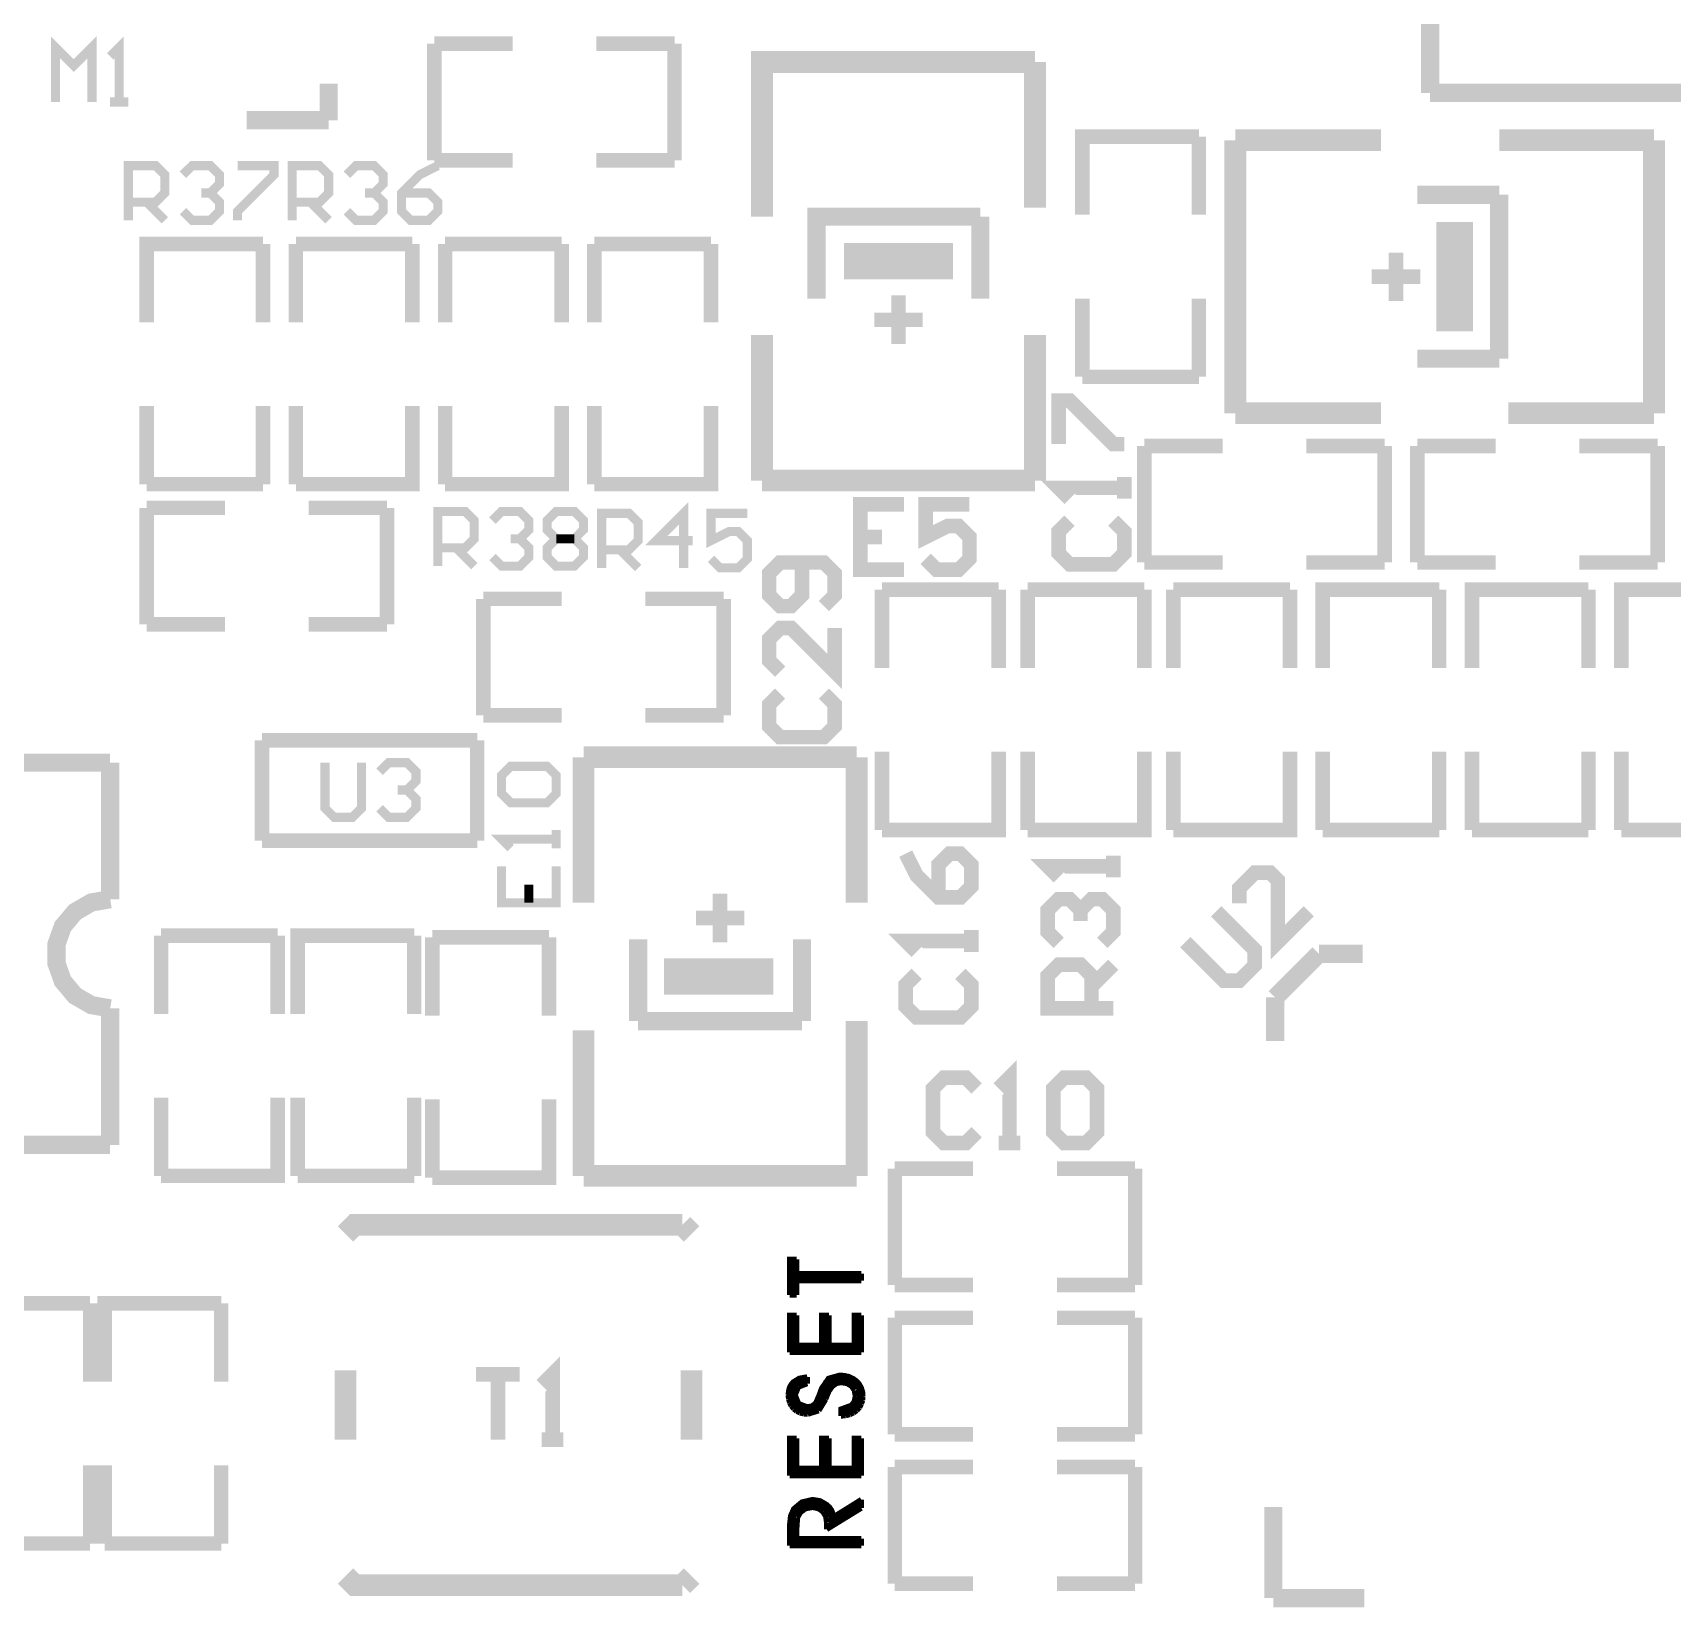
# Model space of a CAD drawing. Extents: x -0.81 to 1.58, y -0.19 to 3.
# Drawn here: x 0.053 to 0.953, y 1.553 to 2.418 of the extents above; entities that cross this region are included whole.
import ezdxf

# ---------------------------------------------------------------- set-up
doc = ezdxf.new("R2010")
doc.units = 0
doc.layers.get('0').update_dxf_attribs({"linetype": 'CONTINUOUS'})
doc.layers.add('MIKROMEDIAFORPIC32_V110_GTO', color=11, linetype='CONTINUOUS')

# ---------------------------------------------------------------- blocks, each defined once
blk = doc.blocks.new('RECTANGLE_74')
blk.add_solid([(0.03, 0.01), (0.03, -0.01), (-0.03, 0.01), (-0.03, -0.01)])
blk = doc.blocks.new('RECTANGLE_75')
blk.add_solid([(0.01, 0.03), (0.01, -0.03), (-0.01, 0.03), (-0.01, -0.03)])

msp = doc.modelspace()

# ---------------------------------------------------------------- linework, layer by layer
at = {"layer": 'MIKROMEDIAFORPIC32_V110_GTO'}
for points, const_width in [([(0.82, 2.385), (0.82, 2.87)], 0.01), ([(0.065, 2.38), (0.065, 2.41), (0.075, 2.4), (0.085, 2.41), (0.085, 2.38)], 0.005), ([(0.095, 2.38), (0.105, 2.38), (0.1, 2.38), (0.1, 2.41), (0.095, 2.405)], 0.005), ([(0.273, 2.412), (0.316, 2.412)], 0.008), ([(0.273, 2.348), (0.273, 2.412)], 0.008), ([(0.362, 2.412), (0.405, 2.412)], 0.008), ([(0.405, 2.348), (0.405, 2.412)], 0.008), ([(0.453, 2.317), (0.453, 2.402), (0.603, 2.402)], 0.012), ([(0.603, 2.402), (0.603, 2.322)], 0.012), ([(0.215, 2.37), (0.215, 2.39)], 0.01), ([(0.82, 2.385), (1.19, 2.385)], 0.01), ([(0.17, 2.37), (0.215, 2.37)], 0.01), ([(0.629, 2.318), (0.629, 2.361), (0.693, 2.361)], 0.008), ([(0.693, 2.318), (0.693, 2.361)], 0.008), ([(0.713, 2.359), (0.793, 2.359)], 0.012), ([(0.713, 2.209), (0.713, 2.359)], 0.012), ([(0.858, 2.359), (0.943, 2.359)], 0.012), ([(0.943, 2.209), (0.943, 2.359)], 0.012), ([(0.273, 2.348), (0.316, 2.348)], 0.008), ([(0.362, 2.348), (0.405, 2.348)], 0.008), ([(0.105, 2.315), (0.105, 2.345), (0.12, 2.345), (0.125, 2.34), (0.125, 2.33), (0.12, 2.325), (0.105, 2.325)], 0.005), ([(0.135, 2.34), (0.14, 2.345), (0.15, 2.345), (0.155, 2.34), (0.155, 2.335), (0.15, 2.33), (0.145, 2.33), (0.15, 2.33), (0.155, 2.325), (0.155, 2.32), (0.15, 2.315), (0.14, 2.315), (0.135, 2.32)], 0.005), ([(0.165, 2.345), (0.185, 2.345), (0.185, 2.34), (0.165, 2.32), (0.165, 2.315)], 0.005), ([(0.195, 2.315), (0.195, 2.345), (0.21, 2.345), (0.215, 2.34), (0.215, 2.33), (0.21, 2.325), (0.195, 2.325)], 0.005), ([(0.225, 2.34), (0.23, 2.345), (0.24, 2.345), (0.245, 2.34), (0.245, 2.335), (0.24, 2.33), (0.235, 2.33), (0.24, 2.33), (0.245, 2.325), (0.245, 2.32), (0.24, 2.315), (0.23, 2.315), (0.225, 2.32)], 0.005), ([(0.275, 2.345), (0.265, 2.34), (0.255, 2.33), (0.255, 2.32), (0.26, 2.315), (0.27, 2.315), (0.275, 2.32), (0.275, 2.325), (0.27, 2.33), (0.255, 2.33)], 0.005), ([(0.813, 2.329), (0.858, 2.329)], 0.01), ([(0.858, 2.329), (0.858, 2.239)], 0.01), ([(0.115, 2.325), (0.125, 2.315)], 0.005), ([(0.205, 2.325), (0.215, 2.315)], 0.005), ([(0.483, 2.272), (0.483, 2.317), (0.573, 2.317)], 0.01), ([(0.573, 2.272), (0.573, 2.317)], 0.01), ([(0.115, 2.259), (0.115, 2.302), (0.179, 2.302)], 0.008), ([(0.179, 2.259), (0.179, 2.302)], 0.008), ([(0.197, 2.302), (0.261, 2.302)], 0.008), ([(0.197, 2.259), (0.197, 2.302)], 0.008), ([(0.261, 2.259), (0.261, 2.302)], 0.008), ([(0.279, 2.302), (0.343, 2.302)], 0.008), ([(0.279, 2.259), (0.279, 2.302)], 0.008), ([(0.343, 2.259), (0.343, 2.302)], 0.008), ([(0.361, 2.302), (0.425, 2.302)], 0.008), ([(0.361, 2.259), (0.361, 2.302)], 0.008), ([(0.425, 2.259), (0.425, 2.302)], 0.008), ([(0.8013, 2.2973), (0.8013, 2.2707)], 0.008), ([(0.788, 2.284), (0.8147, 2.284)], 0.008), ([(0.528, 2.247), (0.528, 2.2737)], 0.008), ([(0.629, 2.229), (0.629, 2.272)], 0.008), ([(0.693, 2.229), (0.693, 2.272)], 0.008), ([(0.5147, 2.2603), (0.5413, 2.2603)], 0.008), ([(0.453, 2.172), (0.453, 2.252)], 0.012), ([(0.603, 2.172), (0.603, 2.252)], 0.012), ([(0.813, 2.239), (0.858, 2.239)], 0.01), ([(0.629, 2.229), (0.693, 2.229)], 0.008), ([(0.115, 2.17), (0.115, 2.213)], 0.008), ([(0.179, 2.17), (0.179, 2.213)], 0.008), ([(0.197, 2.17), (0.261, 2.17), (0.261, 2.213)], 0.008), ([(0.197, 2.17), (0.197, 2.213)], 0.008), ([(0.279, 2.17), (0.343, 2.17), (0.343, 2.213)], 0.008), ([(0.279, 2.17), (0.279, 2.213)], 0.008), ([(0.361, 2.17), (0.425, 2.17), (0.425, 2.213)], 0.008), ([(0.361, 2.17), (0.361, 2.213)], 0.008), ([(0.616, 2.192), (0.616, 2.216), (0.622, 2.216), (0.646, 2.192), (0.652, 2.192)], 0.008), ([(0.713, 2.209), (0.793, 2.209)], 0.012), ([(0.863, 2.209), (0.943, 2.209)], 0.012), ([(0.663, 2.127), (0.663, 2.191)], 0.008), ([(0.663, 2.191), (0.706, 2.191)], 0.008), ([(0.752, 2.191), (0.795, 2.191)], 0.008), ([(0.795, 2.127), (0.795, 2.191)], 0.008), ([(0.813, 2.191), (0.856, 2.191)], 0.008), ([(0.813, 2.127), (0.813, 2.191)], 0.008), ([(0.902, 2.191), (0.945, 2.191)], 0.008), ([(0.945, 2.127), (0.945, 2.191)], 0.008), ([(0.115, 2.17), (0.179, 2.17)], 0.008), ([(0.453, 2.172), (0.603, 2.172)], 0.012), ([(0.652, 2.162), (0.652, 2.174), (0.652, 2.168), (0.616, 2.168), (0.622, 2.162)], 0.008), ([(0.531, 2.159), (0.507, 2.159), (0.507, 2.123), (0.531, 2.123)], 0.008), ([(0.567, 2.159), (0.543, 2.159), (0.543, 2.141), (0.555, 2.147), (0.561, 2.147), (0.567, 2.141), (0.567, 2.129), (0.561, 2.123), (0.549, 2.123), (0.543, 2.129)], 0.008), ([(0.115, 2.157), (0.158, 2.157)], 0.008), ([(0.115, 2.093), (0.115, 2.157)], 0.008), ([(0.204, 2.157), (0.247, 2.157)], 0.008), ([(0.247, 2.093), (0.247, 2.157)], 0.008), ([(0.275, 2.125), (0.275, 2.155), (0.29, 2.155), (0.295, 2.15), (0.295, 2.14), (0.29, 2.135), (0.275, 2.135)], 0.005), ([(0.305, 2.15), (0.31, 2.155), (0.32, 2.155), (0.325, 2.15), (0.325, 2.145), (0.32, 2.14), (0.315, 2.14), (0.32, 2.14), (0.325, 2.135), (0.325, 2.13), (0.32, 2.125), (0.31, 2.125), (0.305, 2.13)], 0.005), ([(0.335, 2.15), (0.34, 2.155), (0.35, 2.155), (0.355, 2.15), (0.355, 2.145), (0.35, 2.14), (0.355, 2.135), (0.355, 2.13), (0.35, 2.125), (0.34, 2.125), (0.335, 2.13), (0.335, 2.135), (0.34, 2.14), (0.335, 2.145), (0.335, 2.15)], 0.005), ([(0.365, 2.124), (0.365, 2.154), (0.38, 2.154), (0.385, 2.149), (0.385, 2.139), (0.38, 2.134), (0.365, 2.134)], 0.005), ([(0.41, 2.124), (0.41, 2.154), (0.395, 2.139), (0.415, 2.139)], 0.005), ([(0.445, 2.154), (0.425, 2.154), (0.425, 2.139), (0.435, 2.144), (0.44, 2.144), (0.445, 2.139), (0.445, 2.129), (0.44, 2.124), (0.43, 2.124), (0.425, 2.129)], 0.005), ([(0.622, 2.15), (0.616, 2.144), (0.616, 2.132), (0.622, 2.126), (0.646, 2.126), (0.652, 2.132), (0.652, 2.144), (0.646, 2.15)], 0.008), ([(0.507, 2.141), (0.519, 2.141)], 0.008), ([(0.285, 2.135), (0.295, 2.125)], 0.005), ([(0.34, 2.14), (0.35, 2.14)], 0.005), ([(0.375, 2.134), (0.385, 2.124)], 0.005), ([(0.487, 2.103), (0.493, 2.109), (0.493, 2.121), (0.487, 2.127), (0.463, 2.127), (0.457, 2.121), (0.457, 2.109), (0.463, 2.103), (0.469, 2.103), (0.475, 2.109), (0.475, 2.127)], 0.008), ([(0.663, 2.127), (0.706, 2.127)], 0.008), ([(0.752, 2.127), (0.795, 2.127)], 0.008), ([(0.813, 2.127), (0.856, 2.127)], 0.008), ([(0.902, 2.127), (0.945, 2.127)], 0.008), ([(0.3, 2.043), (0.3, 2.107)], 0.008), ([(0.3, 2.107), (0.343, 2.107)], 0.008), ([(0.389, 2.107), (0.432, 2.107)], 0.008), ([(0.432, 2.043), (0.432, 2.107)], 0.008), ([(0.519, 2.112), (0.583, 2.112)], 0.008), ([(0.519, 2.069), (0.519, 2.112)], 0.008), ([(0.583, 2.069), (0.583, 2.112)], 0.008), ([(0.599, 2.112), (0.663, 2.112)], 0.008), ([(0.599, 2.069), (0.599, 2.112)], 0.008), ([(0.663, 2.069), (0.663, 2.112)], 0.008), ([(0.679, 2.112), (0.743, 2.112)], 0.008), ([(0.679, 2.069), (0.679, 2.112)], 0.008), ([(0.743, 2.069), (0.743, 2.112)], 0.008), ([(0.761, 2.069), (0.761, 2.112), (0.825, 2.112)], 0.008), ([(0.825, 2.069), (0.825, 2.112)], 0.008), ([(0.843, 2.069), (0.843, 2.112), (0.907, 2.112)], 0.008), ([(0.907, 2.069), (0.907, 2.112)], 0.008), ([(0.925, 2.069), (0.925, 2.112), (0.989, 2.112)], 0.008), ([(0.115, 2.093), (0.158, 2.093)], 0.008), ([(0.204, 2.093), (0.247, 2.093)], 0.008), ([(0.493, 2.091), (0.493, 2.067), (0.469, 2.091), (0.463, 2.091), (0.457, 2.085), (0.457, 2.073), (0.463, 2.067)], 0.008), ([(0.463, 2.055), (0.457, 2.049), (0.457, 2.037), (0.463, 2.031), (0.487, 2.031), (0.493, 2.037), (0.493, 2.049), (0.487, 2.055)], 0.008), ([(0.3, 2.043), (0.343, 2.043)], 0.008), ([(0.389, 2.043), (0.432, 2.043)], 0.008), ([(0.1784, 2.0293), (0.2966, 2.0293)], 0.008), ([(0.1784, 1.9742), (0.1784, 2.0293)], 0.008), ([(0.2966, 1.9742), (0.2966, 2.0293)], 0.008), ([(0.519, 1.98), (0.583, 1.98), (0.583, 2.023)], 0.008), ([(0.519, 1.98), (0.519, 2.023)], 0.008), ([(0.599, 1.98), (0.663, 1.98), (0.663, 2.023)], 0.008), ([(0.599, 1.98), (0.599, 2.023)], 0.008), ([(0.679, 1.98), (0.743, 1.98), (0.743, 2.023)], 0.008), ([(0.679, 1.98), (0.679, 2.023)], 0.008), ([(0.761, 1.98), (0.761, 2.023)], 0.008), ([(0.825, 1.98), (0.825, 2.023)], 0.008), ([(0.843, 1.98), (0.843, 2.023)], 0.008), ([(0.907, 1.98), (0.907, 2.023)], 0.008), ([(0.925, 1.98), (0.925, 2.023)], 0.008), ([(-0.115, 1.807), (-0.115, 2.017), (0.095, 2.017)], 0.01), ([(0.095, 1.942), (0.095, 2.017)], 0.01), ([(0.213, 2.017), (0.213, 1.992), (0.218, 1.987), (0.228, 1.987), (0.233, 1.992), (0.233, 2.017)], 0.005), ([(0.243, 2.012), (0.248, 2.017), (0.258, 2.017), (0.263, 2.012), (0.263, 2.007), (0.258, 2.002), (0.253, 2.002), (0.258, 2.002), (0.263, 1.997), (0.263, 1.992), (0.258, 1.987), (0.248, 1.987), (0.243, 1.992)], 0.005), ([(0.315, 1.995), (0.31, 2), (0.31, 2.01), (0.315, 2.015), (0.335, 2.015), (0.34, 2.01), (0.34, 2), (0.335, 1.995), (0.315, 1.995)], 0.005), ([(0.355, 2.02), (0.505, 2.02)], 0.012), ([(0.355, 1.94), (0.355, 2.02)], 0.012), ([(0.505, 1.94), (0.505, 2.02)], 0.012), ([(0.34, 1.97), (0.34, 1.98), (0.34, 1.975), (0.31, 1.975), (0.315, 1.97)], 0.005), ([(0.761, 1.98), (0.825, 1.98)], 0.008), ([(0.843, 1.98), (0.907, 1.98)], 0.008), ([(0.925, 1.98), (0.989, 1.98)], 0.008), ([(0.1784, 1.9742), (0.2966, 1.9742)], 0.008), ([(0.532, 1.967), (0.538, 1.955), (0.55, 1.943), (0.562, 1.943), (0.568, 1.949), (0.568, 1.961), (0.562, 1.967), (0.556, 1.967), (0.55, 1.961), (0.55, 1.943)], 0.008), ([(0.646, 1.954), (0.646, 1.966), (0.646, 1.96), (0.61, 1.96), (0.616, 1.954)], 0.008), ([(0.31, 1.96), (0.31, 1.94), (0.34, 1.94), (0.34, 1.96)], 0.005), ([(0.7534, 1.9354), (0.7364, 1.9184), (0.7364, 1.9524), (0.7322, 1.9566), (0.7237, 1.9566), (0.7152, 1.9481), (0.7152, 1.9397)], 0.008), ([(0.095, 1.942), (0.0847, 1.9402), (0.0757, 1.935), (0.069, 1.927), (0.0655, 1.9172), (0.0655, 1.9068), (0.069, 1.897), (0.0757, 1.889), (0.0847, 1.8838), (0.095, 1.882)], 0.01), ([(0.325, 1.94), (0.325, 1.95)], 0.005), ([(0.43, 1.945), (0.43, 1.9183)], 0.008), ([(0.616, 1.918), (0.61, 1.924), (0.61, 1.936), (0.616, 1.942), (0.622, 1.942), (0.628, 1.936), (0.628, 1.93), (0.628, 1.936), (0.634, 1.942), (0.64, 1.942), (0.646, 1.936), (0.646, 1.924), (0.64, 1.918)], 0.008), ([(0.6856, 1.9184), (0.7068, 1.8972), (0.7152, 1.8972), (0.7237, 1.9057), (0.7237, 1.9142), (0.7025, 1.9354)], 0.008), ([(0.4433, 1.9317), (0.4167, 1.9317)], 0.008), ([(0.568, 1.913), (0.568, 1.925), (0.568, 1.919), (0.532, 1.919), (0.538, 1.913)], 0.008), ([(0.123, 1.922), (0.187, 1.922)], 0.008), ([(0.123, 1.879), (0.123, 1.922)], 0.008), ([(0.187, 1.879), (0.187, 1.922)], 0.008), ([(0.198, 1.879), (0.198, 1.922), (0.262, 1.922)], 0.008), ([(0.262, 1.879), (0.262, 1.922)], 0.008), ([(0.272, 1.921), (0.336, 1.921)], 0.008), ([(0.272, 1.878), (0.272, 1.921)], 0.008), ([(0.336, 1.878), (0.336, 1.921)], 0.008), ([(0.385, 1.875), (0.385, 1.92)], 0.01), ([(0.475, 1.875), (0.475, 1.92)], 0.01), ([(0.646, 1.882), (0.61, 1.882), (0.61, 1.9), (0.616, 1.906), (0.628, 1.906), (0.634, 1.9), (0.634, 1.882)], 0.008), ([(0.634, 1.894), (0.646, 1.906)], 0.008), ([(0.7349, 1.888), (0.7589, 1.912)], 0.01), ([(0.7589, 1.912), (0.7829, 1.912)], 0.01), ([(0.538, 1.901), (0.532, 1.895), (0.532, 1.883), (0.538, 1.877), (0.562, 1.877), (0.568, 1.883), (0.568, 1.895), (0.562, 1.901)], 0.008), ([(0.7349, 1.888), (0.7349, 1.864)], 0.01), ([(0.095, 1.807), (0.095, 1.882)], 0.01), ([(0.355, 1.87), (0.355, 1.79)], 0.012), ([(0.385, 1.875), (0.475, 1.875)], 0.01), ([(0.505, 1.79), (0.505, 1.875)], 0.012), ([(0.571, 1.838), (0.565, 1.844), (0.553, 1.844), (0.547, 1.838), (0.547, 1.814), (0.553, 1.808), (0.565, 1.808), (0.571, 1.814)], 0.008), ([(0.583, 1.808), (0.595, 1.808), (0.589, 1.808), (0.589, 1.844), (0.583, 1.838)], 0.008), ([(0.613, 1.838), (0.619, 1.844), (0.631, 1.844), (0.637, 1.838), (0.637, 1.814), (0.631, 1.808), (0.619, 1.808), (0.613, 1.814), (0.613, 1.838)], 0.008), ([(0.123, 1.79), (0.187, 1.79), (0.187, 1.833)], 0.008), ([(0.123, 1.79), (0.123, 1.833)], 0.008), ([(0.198, 1.79), (0.198, 1.833)], 0.008), ([(0.262, 1.79), (0.262, 1.833)], 0.008), ([(0.272, 1.789), (0.336, 1.789), (0.336, 1.832)], 0.008), ([(0.272, 1.789), (0.272, 1.832)], 0.008), ([(-0.115, 1.807), (0.095, 1.807)], 0.01), ([(0.198, 1.79), (0.262, 1.79)], 0.008), ([(0.355, 1.79), (0.505, 1.79)], 0.012), ([(0.526, 1.794), (0.569, 1.794)], 0.008), ([(0.526, 1.73), (0.526, 1.794)], 0.008), ([(0.615, 1.794), (0.658, 1.794)], 0.008), ([(0.658, 1.73), (0.658, 1.794)], 0.008), ([(0.2243, 1.7581), (0.2293, 1.7631), (0.4093, 1.7631)], 0.012), ([(0.4093, 1.7631), (0.4143, 1.7581)], 0.012), ([(0.4682, 1.7245), (0.4682, 1.7441), (0.4721, 1.7441)], 0.003), ([(0.4703, 1.7245), (0.4703, 1.7441)], 0.003), ([(0.4721, 1.7362), (0.4721, 1.7441)], 0.003), ([(0.4721, 1.7362), (0.5076, 1.7362)], 0.003), ([(0.4721, 1.7324), (0.5076, 1.7324)], 0.003), ([(0.4721, 1.7245), (0.4721, 1.7324)], 0.003), ([(0.4733, 1.7324), (0.4733, 1.7362)], 0.003), ([(0.4763, 1.7324), (0.4763, 1.7362)], 0.003), ([(0.4793, 1.7324), (0.4793, 1.7362)], 0.003), ([(0.4823, 1.7324), (0.4823, 1.7362)], 0.003), ([(0.4853, 1.7324), (0.4853, 1.7362)], 0.003), ([(0.4883, 1.7324), (0.4883, 1.7362)], 0.003), ([(0.4913, 1.7324), (0.4913, 1.7362)], 0.003), ([(0.4943, 1.7324), (0.4943, 1.7362)], 0.003), ([(0.4973, 1.7324), (0.4973, 1.7362)], 0.003), ([(0.5003, 1.7324), (0.5003, 1.7362)], 0.003), ([(0.5033, 1.7324), (0.5033, 1.7362)], 0.003), ([(0.5063, 1.7324), (0.5063, 1.7362)], 0.003), ([(0.5076, 1.7324), (0.5076, 1.7362)], 0.003), ([(0.526, 1.73), (0.569, 1.73)], 0.008), ([(0.615, 1.73), (0.658, 1.73)], 0.008), ([(0.02, 1.677), (0.02, 1.72), (0.084, 1.72)], 0.008), ([(0.084, 1.677), (0.084, 1.72)], 0.008), ([(0.092, 1.677), (0.092, 1.72), (0.156, 1.72)], 0.008), ([(0.156, 1.677), (0.156, 1.72)], 0.008), ([(0.4682, 1.7245), (0.4721, 1.7245)], 0.003), ([(0.4682, 1.693), (0.4682, 1.7134), (0.4721, 1.7134)], 0.003), ([(0.4703, 1.693), (0.4703, 1.7134)], 0.003), ([(0.4721, 1.6969), (0.4721, 1.7134)], 0.003), ([(0.4859, 1.6969), (0.4859, 1.7134), (0.4898, 1.7134)], 0.003), ([(0.4883, 1.693), (0.4883, 1.7134)], 0.003), ([(0.4898, 1.6969), (0.4898, 1.7134)], 0.003), ([(0.4898, 1.6969), (0.5038, 1.6969), (0.5038, 1.7134), (0.5076, 1.7134)], 0.003), ([(0.5063, 1.693), (0.5063, 1.7134)], 0.003), ([(0.5076, 1.693), (0.5076, 1.7134)], 0.003), ([(0.526, 1.712), (0.569, 1.712)], 0.008), ([(0.526, 1.648), (0.526, 1.712)], 0.008), ([(0.615, 1.712), (0.658, 1.712)], 0.008), ([(0.658, 1.648), (0.658, 1.712)], 0.008), ([(0.4682, 1.693), (0.5076, 1.693)], 0.003), ([(0.4721, 1.6969), (0.4859, 1.6969)], 0.003), ([(0.4733, 1.693), (0.4733, 1.6969)], 0.003), ([(0.4763, 1.693), (0.4763, 1.6969)], 0.003), ([(0.4793, 1.693), (0.4793, 1.6969)], 0.003), ([(0.4823, 1.693), (0.4823, 1.6969)], 0.003), ([(0.4853, 1.693), (0.4853, 1.6969)], 0.003), ([(0.4913, 1.693), (0.4913, 1.6969)], 0.003), ([(0.4943, 1.693), (0.4943, 1.6969)], 0.003), ([(0.4973, 1.693), (0.4973, 1.6969)], 0.003), ([(0.5003, 1.693), (0.5003, 1.6969)], 0.003), ([(0.5033, 1.693), (0.5033, 1.6969)], 0.003), ([(0.2243, 1.6831), (0.2243, 1.6451)], 0.012), ([(0.296, 1.681), (0.32, 1.681), (0.308, 1.681), (0.308, 1.645)], 0.008), ([(0.332, 1.645), (0.344, 1.645), (0.338, 1.645), (0.338, 1.681), (0.332, 1.675)], 0.008), ([(0.4143, 1.6831), (0.4143, 1.6451)], 0.012), ([(0.4675, 1.6696), (0.4677, 1.6717), (0.4682, 1.6736), (0.469, 1.6752), (0.4702, 1.6767), (0.4735, 1.6787), (0.4779, 1.6795)], 0.003), ([(0.4703, 1.6623), (0.4703, 1.6767)], 0.003), ([(0.4712, 1.6696), (0.4731, 1.6648), (0.478, 1.663), (0.4806, 1.6635), (0.4827, 1.6653), (0.4847, 1.6701), (0.4858, 1.6732), (0.4896, 1.6787), (0.4957, 1.6804), (0.4984, 1.6802), (0.5009, 1.6796), (0.503, 1.6786), (0.5049, 1.6773), (0.5064, 1.6756), (0.5075, 1.6736), (0.5082, 1.6714), (0.5084, 1.669)], 0.003), ([(0.4712, 1.6696), (0.473, 1.674)], 0.003), ([(0.473, 1.674), (0.4779, 1.6759)], 0.003), ([(0.4733, 1.6742), (0.4733, 1.6786)], 0.003), ([(0.4763, 1.6756), (0.4763, 1.6794)], 0.003), ([(0.4779, 1.6759), (0.4779, 1.6795)], 0.003), ([(0.4883, 1.6681), (0.4883, 1.6775)], 0.003), ([(0.4898, 1.6718), (0.4917, 1.6744)], 0.003), ([(0.4913, 1.674), (0.4913, 1.6796)], 0.003), ([(0.4917, 1.6744), (0.4939, 1.676)], 0.003), ([(0.4939, 1.676), (0.4964, 1.6765)], 0.003), ([(0.4943, 1.6761), (0.4943, 1.6803)], 0.003), ([(0.4964, 1.6765), (0.4997, 1.676)], 0.003), ([(0.4973, 1.6765), (0.4973, 1.6803)], 0.003), ([(0.4997, 1.676), (0.5022, 1.6745)], 0.003), ([(0.5003, 1.6758), (0.5003, 1.6798)], 0.003), ([(0.5022, 1.6745), (0.5038, 1.6721)], 0.003), ([(0.5033, 1.6732), (0.5033, 1.6785)], 0.003), ([(0.5063, 1.6624), (0.5063, 1.6758)], 0.003), ([(0.4675, 1.6696), (0.4677, 1.6674)], 0.003), ([(0.4677, 1.6674), (0.4683, 1.6654)], 0.003), ([(0.4683, 1.6654), (0.4692, 1.6636)], 0.003), ([(0.4733, 1.6601), (0.4733, 1.6647)], 0.003), ([(0.4823, 1.6598), (0.4823, 1.6648)], 0.003), ([(0.4842, 1.661), (0.488, 1.6672)], 0.003), ([(0.4853, 1.6621), (0.4853, 1.6717)], 0.003), ([(0.488, 1.6672), (0.4883, 1.6682)], 0.003), ([(0.4883, 1.6682), (0.4898, 1.6718)], 0.003), ([(0.4964, 1.6581), (0.4964, 1.6618), (0.5022, 1.6639), (0.5038, 1.6661), (0.5044, 1.669)], 0.003), ([(0.5033, 1.6598), (0.5033, 1.6651)], 0.003), ([(0.5038, 1.6721), (0.5044, 1.669)], 0.003), ([(0.5066, 1.6628), (0.5076, 1.6646)], 0.003), ([(0.5076, 1.6646), (0.5082, 1.6667)], 0.003), ([(0.5082, 1.6667), (0.5084, 1.669)], 0.003), ([(0.4692, 1.6636), (0.4705, 1.662)], 0.003), ([(0.4705, 1.662), (0.4721, 1.6607)], 0.003), ([(0.4721, 1.6607), (0.4739, 1.6598)], 0.003), ([(0.4739, 1.6598), (0.476, 1.6593)], 0.003), ([(0.476, 1.6593), (0.4782, 1.6591)], 0.003), ([(0.4763, 1.6592), (0.4763, 1.6632)], 0.003), ([(0.4782, 1.6591), (0.4842, 1.661)], 0.003), ([(0.4793, 1.6591), (0.4793, 1.6631)], 0.003), ([(0.4964, 1.6581), (0.499, 1.6583)], 0.003), ([(0.4973, 1.6581), (0.4973, 1.6618)], 0.003), ([(0.499, 1.6583), (0.5013, 1.6589)], 0.003), ([(0.5003, 1.6586), (0.5003, 1.6626)], 0.003), ([(0.5013, 1.6589), (0.5033, 1.6598)], 0.003), ([(0.5033, 1.6598), (0.5051, 1.6611)], 0.003), ([(0.5051, 1.6611), (0.5066, 1.6628)], 0.003), ([(0.526, 1.648), (0.569, 1.648)], 0.008), ([(0.615, 1.648), (0.658, 1.648)], 0.008), ([(0.4682, 1.6253), (0.4682, 1.6458), (0.4721, 1.6458)], 0.003), ([(0.4703, 1.6253), (0.4703, 1.6458)], 0.003), ([(0.4721, 1.6292), (0.4721, 1.6458)], 0.003), ([(0.4859, 1.6292), (0.4859, 1.6458), (0.4898, 1.6458)], 0.003), ([(0.4883, 1.6253), (0.4883, 1.6458)], 0.003), ([(0.4898, 1.6292), (0.4898, 1.6458)], 0.003), ([(0.4898, 1.6292), (0.5038, 1.6292), (0.5038, 1.6458), (0.5076, 1.6458)], 0.003), ([(0.5063, 1.6253), (0.5063, 1.6458)], 0.003), ([(0.5076, 1.6253), (0.5076, 1.6458)], 0.003), ([(0.084, 1.588), (0.084, 1.631)], 0.008), ([(0.092, 1.588), (0.092, 1.631)], 0.008), ([(0.156, 1.588), (0.156, 1.631)], 0.008), ([(0.4721, 1.6292), (0.4859, 1.6292)], 0.003), ([(0.4733, 1.6253), (0.4733, 1.6292)], 0.003), ([(0.4763, 1.6253), (0.4763, 1.6292)], 0.003), ([(0.4793, 1.6253), (0.4793, 1.6292)], 0.003), ([(0.4823, 1.6253), (0.4823, 1.6292)], 0.003), ([(0.4853, 1.6253), (0.4853, 1.6292)], 0.003), ([(0.4913, 1.6253), (0.4913, 1.6292)], 0.003), ([(0.4943, 1.6253), (0.4943, 1.6292)], 0.003), ([(0.4973, 1.6253), (0.4973, 1.6292)], 0.003), ([(0.5003, 1.6253), (0.5003, 1.6292)], 0.003), ([(0.5033, 1.6253), (0.5033, 1.6292)], 0.003), ([(0.526, 1.566), (0.526, 1.63)], 0.008), ([(0.526, 1.63), (0.569, 1.63)], 0.008), ([(0.615, 1.63), (0.658, 1.63)], 0.008), ([(0.658, 1.566), (0.658, 1.63)], 0.008), ([(0.4682, 1.6253), (0.5076, 1.6253)], 0.003), ([(0.4682, 1.5869), (0.4682, 1.5975), (0.4688, 1.6031), (0.4705, 1.607), (0.4749, 1.6107), (0.4808, 1.6121), (0.485, 1.6114), (0.4886, 1.6093), (0.4901, 1.6079), (0.4912, 1.6063), (0.4919, 1.6045), (0.4922, 1.6025), (0.5076, 1.6121)], 0.003), ([(0.4763, 1.6068), (0.4763, 1.6113)], 0.003), ([(0.4793, 1.6078), (0.4793, 1.612)], 0.003), ([(0.4823, 1.6078), (0.4823, 1.612)], 0.003), ([(0.4853, 1.6066), (0.4853, 1.6113)], 0.003), ([(0.5063, 1.6066), (0.5063, 1.6112)], 0.003), ([(0.5076, 1.6075), (0.5076, 1.6121)], 0.003), ([(0.7339, 1.558), (0.7339, 1.608)], 0.01), ([(0.4703, 1.5869), (0.4703, 1.6066)], 0.003), ([(0.4721, 1.5964), (0.4725, 1.6023)], 0.003), ([(0.4725, 1.6023), (0.4741, 1.6051)], 0.003), ([(0.4733, 1.604), (0.4733, 1.6097)], 0.003), ([(0.4741, 1.6051), (0.477, 1.6072)], 0.003), ([(0.477, 1.6072), (0.4808, 1.6079)], 0.003), ([(0.4808, 1.6079), (0.4839, 1.6073)], 0.003), ([(0.4839, 1.6073), (0.4864, 1.6056)], 0.003), ([(0.4864, 1.6056), (0.4881, 1.6029)], 0.003), ([(0.4881, 1.6029), (0.4886, 1.5995)], 0.003), ([(0.4883, 1.6023), (0.4883, 1.6096)], 0.003), ([(0.4886, 1.5958), (0.5076, 1.6075)], 0.003), ([(0.4913, 1.5974), (0.4913, 1.6062)], 0.003), ([(0.4943, 1.5992), (0.4943, 1.6038)], 0.003), ([(0.4973, 1.6011), (0.4973, 1.6056)], 0.003), ([(0.5003, 1.6029), (0.5003, 1.6075)], 0.003), ([(0.5033, 1.6048), (0.5033, 1.6093)], 0.003), ([(0.4721, 1.5907), (0.4721, 1.5964)], 0.003), ([(0.4886, 1.5958), (0.4886, 1.5995)], 0.003), ([(0.02, 1.588), (0.084, 1.588)], 0.008), ([(0.092, 1.588), (0.156, 1.588)], 0.008), ([(0.4682, 1.5869), (0.5076, 1.5869)], 0.003), ([(0.4721, 1.5907), (0.5076, 1.5907)], 0.003), ([(0.4733, 1.5869), (0.4733, 1.5907)], 0.003), ([(0.4763, 1.5869), (0.4763, 1.5907)], 0.003), ([(0.4793, 1.5869), (0.4793, 1.5907)], 0.003), ([(0.4823, 1.5869), (0.4823, 1.5907)], 0.003), ([(0.4853, 1.5869), (0.4853, 1.5907)], 0.003), ([(0.4883, 1.5869), (0.4883, 1.5907)], 0.003), ([(0.4913, 1.5869), (0.4913, 1.5907)], 0.003), ([(0.4943, 1.5869), (0.4943, 1.5907)], 0.003), ([(0.4973, 1.5869), (0.4973, 1.5907)], 0.003), ([(0.5003, 1.5869), (0.5003, 1.5907)], 0.003), ([(0.5033, 1.5869), (0.5033, 1.5907)], 0.003), ([(0.5063, 1.5869), (0.5063, 1.5907)], 0.003), ([(0.5076, 1.5869), (0.5076, 1.5907)], 0.003), ([(0.2243, 1.5701), (0.2293, 1.5651), (0.4093, 1.5651)], 0.012), ([(0.4093, 1.5651), (0.4143, 1.5701)], 0.012), ([(0.526, 1.566), (0.569, 1.566)], 0.008), ([(0.615, 1.566), (0.658, 1.566)], 0.008), ([(0.7339, 1.558), (0.7839, 1.558)], 0.01)]:
    msp.add_lwpolyline(points, dxfattribs=dict(at, const_width=const_width))

# ---------------------------------------------------------------- block references
for name, p in [('RECTANGLE_75', (0.8335, 2.284)), ('RECTANGLE_74', (0.528, 2.2926)), ('RECTANGLE_74', (0.4293, 1.8995))]:
    msp.add_blockref(name, p, dxfattribs=at)

doc.saveas('drawing.dxf')
